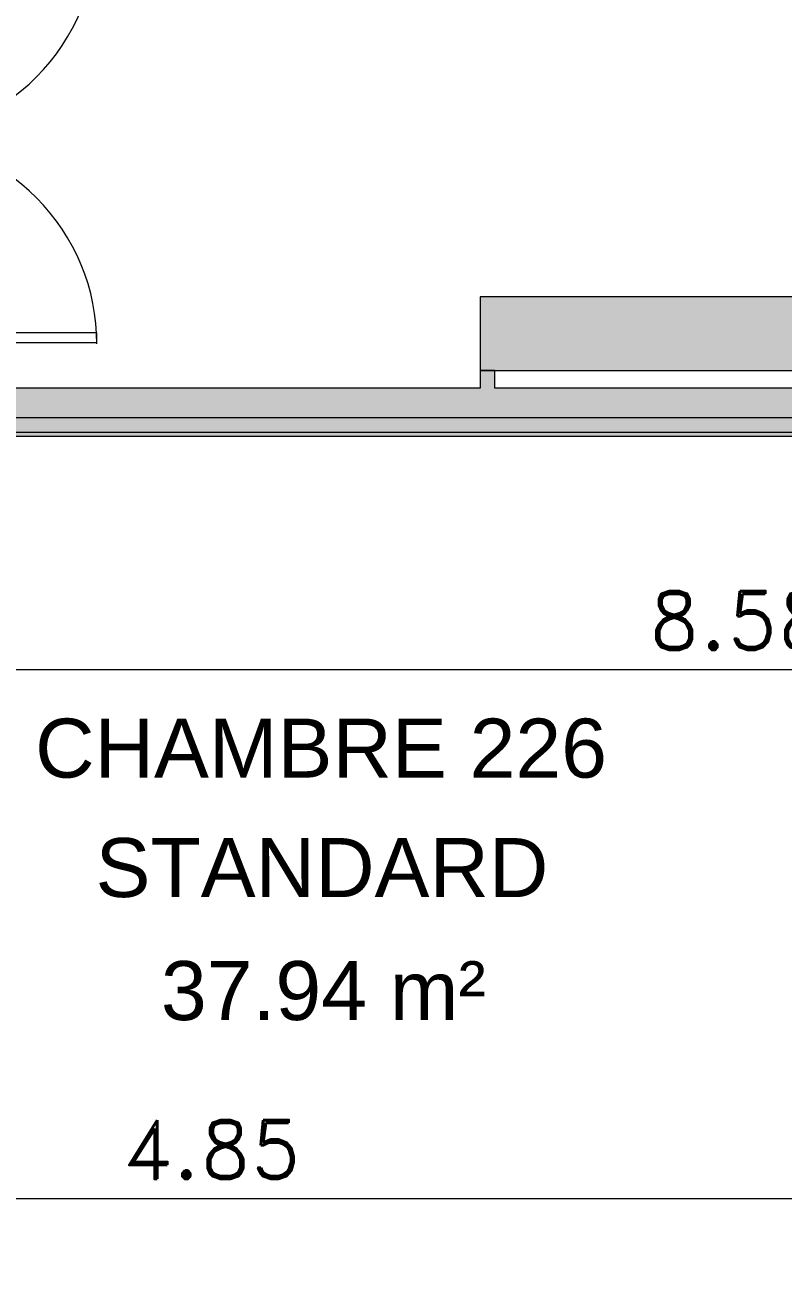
# Model space of a CAD drawing. Header units: metres. Extents: x -227.9 to -140, y 37.9 to 92.1.
# Drawn here: x -178.794 to -176.221, y 73.627 to 77.846 of the extents above; entities that cross this region are included whole.
import ezdxf

# ---------------------------------------------------------------- set-up
doc = ezdxf.new("R2010")
doc.units = ezdxf.units.M
for name, color, linetype, lineweight in [('A-ANNO-DIMS', 7, 'Continuous', 9), ('A-ANNO-DIMS-100', 7, 'Continuous', 9), ('A-AREA-IDEN', 7, 'Continuous', 9), ('A-DOOR', 7, 'Continuous', 5), ('A-WALL', 7, 'Continuous', 5), ('A-WALL-PATT', 7, 'Continuous', 13), ('I-WALL', 7, 'Continuous', 5)]:
    doc.layers.add(name, color=color, linetype=linetype, lineweight=lineweight)
doc.styles.add('Arial_1', font='arial.ttf', dxfattribs={"height": 0.1999999999999998})
doc.styles.add('RomanD_B', font='', dxfattribs={"height": 0.2})
doc.styles.get('RomanD_B').set_extended_font_data('RomanD', bold=True)
doc.dimstyles.new('LAG-Romans_0_2', dxfattribs={"dimscale": 0.3048, "dimtxt": 0.2007149466318126, "dimasz": 0.4921259842519685, "dimexe": 0.7874015748031495, "dimexo": 0.0625, "dimgap": 0, "dimtad": 1, "dimrnd": 0.01, "dimzin": 0, "dimdsep": 46, "dimtxsty": 'RomanD_B', "dimblk1": 'OBLIQUE', "dimblk2": 'OBLIQUE', "dimsah": 1, "dimcen": 0.09, "dimdle": 0.6561679790026247, "dimazin": 0, "dimtfac": 1, "dimtdec": 4, "dimtix": 1, "dimtmove": 0, "dimatfit": 3, "dimfxl": 0.7874015748031495, "dimfxlon": 1, "dimtvp": 1, "dimtolj": 1, "dimtzin": 0, "dimarcsym": 2})

# ---------------------------------------------------------------- blocks, each defined once
blk = doc.blocks.new('LAG-C1030-PORTE-VEV 2 VANT-13PR_03 - LAG-C1030-PORTE-VEV 2 VANT-13PR_03_03F-140X210-11490822-MUC-LAG-PRO-PLA-ARC-TZN-N02-AG02Ec-Cote')
at = {"layer": 'A-DOOR'}
for p, q in [((-1.582191179722447, 0.4390008729690852), (-1.614691179722441, 0.4390008729690852)), ((-1.614691179722441, 0.4390008729690852), (-1.614691179722441, -0.3984991270310426)), ((-1.614691179722441, 0.4390008729690852), (-1.614691179722441, -0.3984991270310426)), ((-1.582191179722447, 0.4390008729690852), (-1.614691179722441, 0.4390008729690852)), ((-1.582191179722447, -0.3984991270310426), (-1.582191179722447, 0.4390008729690852)), ((-1.582191179722447, -0.3984991270310426), (-1.582191179722447, 0.4390008729690852)), ((-0.22469117972241, 0.4390008729690825), (-0.2571911797224061, 0.4390008729690825)), ((-0.2571911797224061, 0.4390008729690826), (-0.2571911797224061, -0.3984991270309856)), ((-0.2571911797224061, 0.4390008729690825), (-0.2571911797224061, -0.3984991270309857)), ((-0.22469117972241, 0.4390008729690825), (-0.2571911797224061, 0.4390008729690825)), ((-0.22469117972241, -0.3984991270309857), (-0.22469117972241, 0.4390008729690825)), ((-0.22469117972241, -0.3984991270309856), (-0.22469117972241, 0.4390008729690826)), ((-1.614691179722441, -0.3984991270310426), (-1.582191179722447, -0.3984991270310426)), ((-1.614691179722441, -0.3984991270310426), (-1.582191179722447, -0.3984991270310426)), ((-0.2571911797224061, -0.3984991270309857), (-0.22469117972241, -0.3984991270309857)), ((-0.2571911797224061, -0.3984991270309856), (-0.22469117972241, -0.3984991270309856)), ((-1.582191179722451, -0.4659991270317823), (-1.614691179722445, -0.4659991270317823)), ((-1.614691179722445, -0.4659991270317823), (-1.614691179722445, -1.235981269661236)), ((-1.614691179722445, -1.235981269661236), (-1.614691179722445, -0.465999127031782)), ((-1.582191179722451, -1.235981269661236), (-1.582191179722451, -0.4659991270317823)), ((-1.582191179722451, -0.4659991270317823), (-1.582191179722451, -1.235997936513128)), ((-0.2246911797224097, -0.4659991270317823), (-0.2571911797224107, -0.4659991270317823)), ((-0.2571911797224107, -0.4659991270317823), (-0.2571911797224107, -1.235981269661236)), ((-0.2571911797224107, -1.235997936513138), (-0.2571911797224107, -0.4659991270318308)), ((-0.2246911797224094, -1.235981269661236), (-0.2246911797224094, -0.4659991270317823)), ((-0.2246911797224095, -0.4659991270318311), (-0.2246911797224095, -1.235981269661273)), ((-1.614691179722445, -1.235981269661236), (-1.582191179722451, -1.235981269661236)), ((-0.2571911797224107, -1.235981269661236), (-0.2246911797224094, -1.235981269661236))]:
    blk.add_line(p, q, dxfattribs=at)
at = {"layer": 'A-DOOR', "color": 9, "true_color": 0xc0c0c0}
for p, q in [((-1.649691179722389, -0.3984991270309133), (-1.649691179722389, -0.4109991270309294)), ((-1.614691179722389, -0.3984991270309133), (-1.649691179722389, -0.3984991270309133)), ((-1.649691179722389, -0.4109991270309294), (-1.619691179722392, -0.4109991270309294)), ((-1.619691179722392, -0.4109991270309294), (-1.619691179722392, -0.4934991270309263)), ((-1.614691179722389, -0.4409991270309265), (-1.614691179722389, -0.3984991270309133)), ((-0.1896911797224101, -0.3984991270309133), (-0.2246911797224103, -0.3984991270309133)), ((-0.2246911797224103, -0.3984991270309133), (-0.2246911797224103, -0.4409991270309265)), ((-0.2196911797224076, -0.4934991270309263), (-0.2196911797224076, -0.4109991270309294)), ((-0.2196911797224076, -0.4109991270309294), (-0.1896911797224101, -0.4109991270309294)), ((-0.1896911797224101, -0.4109991270309294), (-0.1896911797224101, -0.3984991270309133)), ((-1.602191179722384, -0.4409991270309265), (-1.614691179722389, -0.4409991270309265)), ((-1.602191179722384, -0.4934991270309263), (-1.602191179722384, -0.4409991270309265)), ((-0.2371911797224147, -0.4409991270309265), (-0.2371911797224147, -0.4934991270309263)), ((-0.2246911797224103, -0.4409991270309265), (-0.2371911797224147, -0.4409991270309265)), ((-1.619691179722392, -0.4934991270309263), (-1.602191179722384, -0.4934991270309263)), ((-0.2371911797224147, -0.4934991270309263), (-0.2196911797224076, -0.4934991270309263))]:
    blk.add_line(p, q, dxfattribs=at)
at = {"layer": 'A-DOOR'}
for centre, radius, start, end in [((-1.619691179726404, -0.2609991270334796), 0.7000000000025501, 359.9999999999996, 89.99999999999996), ((-0.2196911797224471, -0.2609991270323249), 0.7000000000014066, 89.99999999999989, 180.0000000000222), ((-1.619691179726399, -0.5359991270293528), 0.7000000000025445, 269.9999999999997, 4.45e-14), ((-0.2196911797224464, -0.535999127030499), 0.7000000000014078, 179.9999999999778, 269.9999999999998)]:
    blk.add_arc(centre, radius, start, end, dxfattribs=at)
blk = doc.blocks.new('DIMBLOCK79-MUC-LAG-PRO-PLA-ARC-TZN-N02-AG02Ec-Cote')
at = {"layer": 'A-ANNO-DIMS-100', "transparency": 16777216}
for p, q in [((-180.5453821520578, 73.62670550970975), (-180.5453821520578, 74.10670550970976)), ((-175.6971045686375, 74.10670550970976), (-175.6971045686375, 73.62670550970975)), ((-175.6971045686375, 73.86670550970975), (-175.6971045686375, 74.10670550970974)), ((-180.7453821520578, 73.86670550970976), (-175.4971045686375, 73.86670550970976)), ((-180.5453821520578, 73.86670550970975), (-180.5453821520578, 73.62670550970975))]:
    blk.add_line(p, q, dxfattribs=at)
at = {"layer": 'A-ANNO-DIMS-100', "lineweight": 25, "transparency": 16777216}
for p, q in [((-180.5453821520578, 73.86670550970976), (-180.4703821520578, 73.94170550970975)), ((-175.6971045686375, 73.86670550970976), (-175.6221045686375, 73.94170550970975)), ((-180.5453821520578, 73.86670550970976), (-180.6203821520578, 73.79170550970974)), ((-175.6971045686375, 73.86670550970976), (-175.7721045686375, 73.79170550970974))]:
    blk.add_line(p, q, dxfattribs=at)
at = {"layer": 'A-ANNO-DIMS-100', "color": 0, "transparency": 16777216, "insert": (-178.4647747113136, 74.13232385764707), "char_height": 0.2, "width": 0.8244752423183683, "attachment_point": 1, "line_spacing_factor": 1.146391137493237, "style": 'RomanD_B'}
blk.add_mtext('4.85', dxfattribs=at)
blk = doc.blocks.new('_Oblique')
at = {"color": 0, "linetype": 'ByBlock', "lineweight": -2}
blk.add_line((-0.5, -0.5), (0.5, 0.5), dxfattribs=at)
blk = doc.blocks.new('DIMBLOCK140-MUC-LAG-PRO-PLA-ARC-TZN-N02-AG02Ec-Cote')
at = {"layer": 'A-ANNO-DIMS-100', "transparency": 16777216}
for p, q in [((-180.6225743232783, 75.90042995262468), (-180.6225743232783, 75.42042995262467)), ((-180.6225743232783, 75.66042995262467), (-180.6225743232783, 75.90042995262468)), ((-172.0421356821443, 75.90042995262468), (-172.0421356821443, 75.42042995262467)), ((-172.0421356821443, 75.66042995262467), (-172.0421356821443, 75.90042995262468)), ((-180.8225743232783, 75.66042995262467), (-171.8421356821443, 75.66042995262467))]:
    blk.add_line(p, q, dxfattribs=at)
at = {"layer": 'A-ANNO-DIMS-100', "lineweight": 25, "transparency": 16777216}
for p, q in [((-180.6225743232783, 75.66042995262467), (-180.5475743232783, 75.73542995262467)), ((-172.0421356821443, 75.66042995262467), (-171.9671356821443, 75.73542995262467)), ((-180.6225743232783, 75.66042995262467), (-180.6975743232783, 75.58542995262466)), ((-172.0421356821443, 75.66042995262467), (-172.1171356821443, 75.58542995262466))]:
    blk.add_line(p, q, dxfattribs=at)
at = {"layer": 'A-ANNO-DIMS-100', "color": 0, "transparency": 16777216, "insert": (-176.6758863536773, 75.92604830056199), "char_height": 0.2, "width": 0.8244752423183683, "attachment_point": 1, "line_spacing_factor": 1.146391137493237, "style": 'RomanD_B'}
blk.add_mtext('8.58', dxfattribs=at)

msp = doc.modelspace()

# ---------------------------------------------------------------- hatches: boundary and pattern name
at = {"layer": 'A-WALL-PATT', "lineweight": 5, "true_color": 0xaaaaaa}
msp.add_hatch(color=253, dxfattribs=at).paths.add_polyline_path([(-177.2488533790571, 76.67352002642072), (-175.4321811095451, 76.67352002642095), (-175.4321811095451, 76.92352002642095), (-177.2488533790572, 76.92352002642076)])
at = {"layer": 'I-WALL', "true_color": 0xaaaaaa}
for points in [[(-177.1988533790571, 76.61351999523933), (-177.1988533790571, 76.67352002642072), (-177.2488533790571, 76.67352002642072), (-177.2488533790571, 76.61351999523933)], [(-171.8791356821445, 76.51351999523932), (-171.8791356821445, 76.61351999523932), (-180.5455287881345, 76.61351999523933), (-180.6455287881345, 76.51351999523934), (-171.9791356821445, 76.51351999523932)], [(-172.0291356821445, 76.46351999523932), (-171.9791356821445, 76.46351999523932), (-171.9791356821445, 76.51351999523932), (-180.5748181100158, 76.51351999523934), (-180.6248181100158, 76.46351999523932), (-172.5615455596712, 76.46351999523932)], [(-172.0421356821445, 76.45051999523932), (-172.0291356821445, 76.45051999523932), (-172.0291356821445, 76.46351999523932), (-180.606433333705, 76.46351999523932), (-180.619433333705, 76.45051999523936), (-172.5615455596712, 76.45051999523932)]]:
    msp.add_hatch(color=253, dxfattribs=at).paths.add_polyline_path(points)

# ---------------------------------------------------------------- linework, layer by layer
at = {"layer": 'A-WALL', "lineweight": 15}
for p, q in [((-175.432181109545, 76.92352002642085), (-177.248853379057, 76.92352002642062)), ((-177.248853379057, 76.92352002642062), (-177.2488533790569, 76.6735200264206)), ((-177.2488533790569, 76.6735200264206), (-175.4321811095449, 76.67352002642083))]:
    msp.add_line(p, q, dxfattribs=at)
at = {"layer": 'A-WALL'}
for p, q in [((-171.9791356821443, 76.51351999523922), (-180.6455287881343, 76.51351999523924)), ((-172.0291356821443, 76.46351999523922), (-180.6248181100156, 76.46351999523925))]:
    msp.add_line(p, q, dxfattribs=at)
at = {"layer": 'I-WALL', "lineweight": 13}
for p, q in [((-177.2488533790569, 76.6735200264206), (-177.2488533790569, 76.61351999523924)), ((-177.1988533790569, 76.6735200264206), (-177.2488533790569, 76.6735200264206)), ((-177.1988533790569, 76.61351999523924), (-177.1988533790569, 76.6735200264206)), ((-177.2488533790569, 76.61351999523922), (-179.3994146022057, 76.61351999523924)), ((-171.9291356821443, 76.61351999523922), (-177.1988533790569, 76.61351999523922)), ((-180.6194333337048, 76.45051999523925), (-172.0421356821443, 76.4505199952392))]:
    msp.add_line(p, q, dxfattribs=at)

# ---------------------------------------------------------------- block references
at = {"layer": 'A-DOOR', "color": 9, "true_color": 0xc0c0c0, "rotation": 270}
msp.add_blockref('LAG-C1030-PORTE-VEV 2 VANT-13PR_03 - LAG-C1030-PORTE-VEV 2 VANT-13PR_03_03F-140X210-11490822-MUC-LAG-PRO-PLA-ARC-TZN-N02-AG02Ec-Cote', (-178.9884154751738, 76.54439617722718), dxfattribs=at)

# ---------------------------------------------------------------- texts
at = {"layer": 'A-AREA-IDEN', "color": 164, "true_color": 0x0029a5, "char_height": 0.1999999999999998, "attachment_point": 1, "style": 'Arial_1'}
for s, insert, width in [('CHAMBRE 226', (-178.759116202183, 75.49332183242005), 2.397045624999997), ('STANDARD', (-178.554116202183, 75.08832183242005), 1.899999374999998), ('37.94 m²', (-178.332116202183, 74.67117692378687), 1.362868749999998)]:
    msp.add_mtext(s, dxfattribs=dict(at, insert=insert, width=width))

# ---------------------------------------------------------------- dimensions: what is measured, and where the dimension line sits
at = {"layer": 'A-ANNO-DIMS'}
for base, p1, p2, override, picture, middle in [((-172.0421356821443, 75.66042995262467), (-180.6225743232783, 75.90042995262468), (-172.0421356821443, 75.90042995262468), {"dimpost": '<>', "dimfxl": 8.580438641134037}, 'DIMBLOCK140-MUC-LAG-PRO-PLA-ARC-TZN-N02-AG02Ec-Cote', (-176.3323550027113, 75.76042995525566)), ((-175.6971045686375, 73.86670550970975), (-180.5453821520578, 73.62670550970975), (-175.6971045686375, 74.10670550970974), {"dimpost": '<>', "dimfxl": 4.871980657381118}, 'DIMBLOCK79-MUC-LAG-PRO-PLA-ARC-TZN-N02-AG02Ec-Cote', (-178.1212433603476, 73.96670551234072))]:
    dim = msp.add_linear_dim(base=base, p1=p1, p2=p2, dimstyle='LAG-Romans_0_2', override=override, dxfattribs=at)
    dim.commit()
    dim.dimension.update_dxf_attribs({"geometry": picture, "text_midpoint": middle})

doc.saveas('drawing.dxf')
